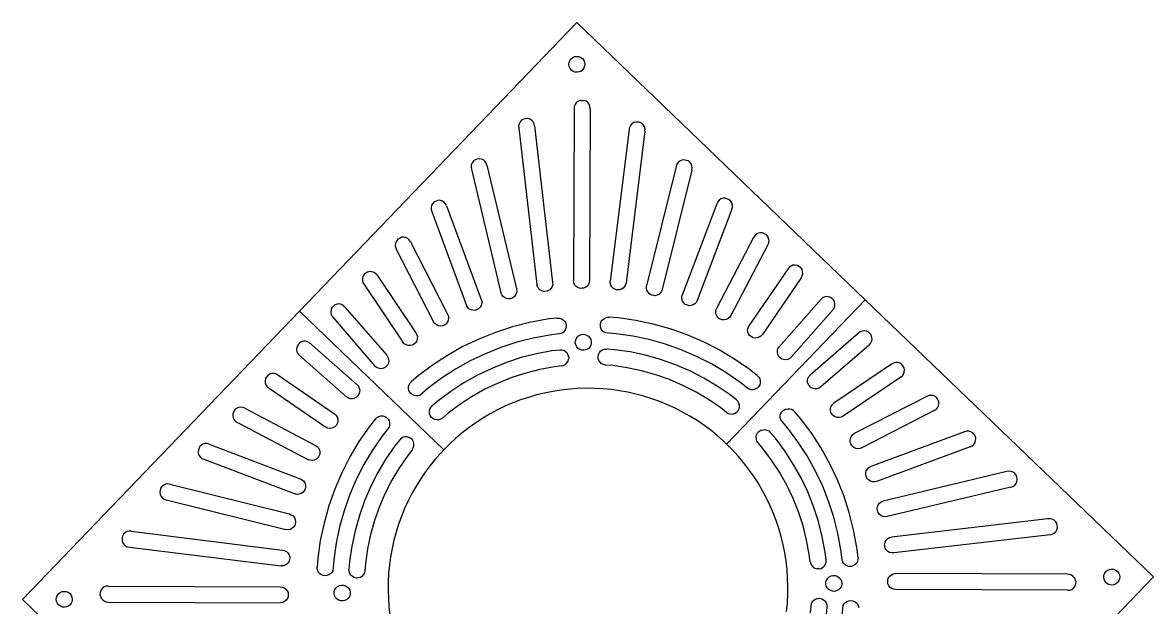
# Model space of a CAD drawing. Extents: x -2918 to -212, y 225 to 5715.
# Drawn here: x -1657.655 to -1655.535, y 226.371 to 227.467 of the extents above; entities that cross this region are included whole.
import ezdxf

# ---------------------------------------------------------------- set-up
doc = ezdxf.new("R2010")
doc.units = 0
doc.layers.get('0').update_dxf_attribs({"linetype": 'CONTINUOUS'})
doc.layers.add('ДВ_ГП_П_МАФ', color=20, linetype='CONTINUOUS')

# ---------------------------------------------------------------- blocks, each defined once
blk = doc.blocks.new('*U45')
at = {"color": 150}
for p, q in [((500, 500), (0, 500)), ((500, 0), (500, 500)), ((452.9, 466.3), (453.9, 468.7)), ((453.9, 468.7), (455.5, 470.8)), ((455.5, 470.8), (457.6, 472.4)), ((457.6, 472.4), (460, 473.4)), ((460, 473.4), (462.6, 473.7)), ((462.6, 473.7), (465.2, 473.4)), ((465.2, 473.4), (467.6, 472.4)), ((467.6, 472.4), (469.6, 470.8)), ((469.6, 470.8), (471.2, 468.7)), ((471.2, 468.7), (472.2, 466.3)), ((452.6, 463.7), (452.9, 466.3)), ((452.9, 461.1), (452.6, 463.7)), ((453.9, 458.7), (452.9, 461.1)), ((455.5, 456.7), (453.9, 458.7)), ((457.6, 455.1), (455.5, 456.7)), ((460, 454.1), (457.6, 455.1)), ((462.6, 453.7), (460, 454.1)), ((465.2, 454.1), (462.6, 453.7)), ((467.6, 455.1), (465.2, 454.1)), ((469.6, 456.7), (467.6, 455.1)), ((471.2, 458.7), (469.6, 456.7)), ((472.2, 461.1), (471.2, 458.7)), ((472.2, 466.3), (472.6, 463.7)), ((472.6, 463.7), (472.2, 461.1)), ((420.2, 427.8), (264.5, 279.5)), ((422.3, 429.5), (420.2, 427.8)), ((424.8, 430.6), (422.3, 429.5)), ((427.4, 431), (424.8, 430.6)), ((430.1, 430.7), (427.4, 431)), ((432.6, 429.7), (430.1, 430.7)), ((432.9, 429.5), (432.6, 429.7)), ((433.6, 428.9), (432.9, 429.5)), ((433.6, 428.9), (436.4, 425.9)), ((437.4, 423.4), (436.4, 425.9)), ((434.2, 413.5), (278.7, 265.4)), ((434.2, 413.5), (436, 415.6)), ((436, 415.6), (437.2, 418)), ((437.2, 418), (437.6, 420.7)), ((437.6, 420.7), (437.4, 423.4)), ((449, 360.2), (296, 245.9)), ((451.3, 361.7), (449, 360.2)), ((453.9, 362.5), (451.3, 361.7)), ((456.6, 362.6), (453.9, 362.5)), ((459.2, 362), (456.6, 362.6)), ((461.5, 360.7), (459.2, 362)), ((464.1, 357.5), (461.5, 360.7)), ((464.6, 356.8), (464.1, 357.5)), ((464.8, 356.4), (464.6, 356.8)), ((465.5, 353.8), (464.8, 356.4)), ((465.4, 351.1), (465.5, 353.8)), ((461.2, 344.4), (308.3, 230.2)), ((461.2, 344.4), (463.2, 346.2)), ((463.2, 346.2), (464.7, 348.5)), ((464.7, 348.5), (465.4, 351.1)), ((456.7, 285.7), (323.2, 208.9)), ((459.1, 286.9), (456.7, 285.7)), ((461.8, 287.4), (459.1, 286.9)), ((464.5, 287.1), (461.8, 287.4)), ((467, 286.2), (464.5, 287.1)), ((469, 284.7), (467, 286.2)), ((471.9, 280.1), (469, 284.7)), ((261.6, 272.4), (261.9, 275)), ((261.9, 269.8), (261.6, 272.4)), ((261.9, 275), (262.9, 277.4)), ((262.9, 267.4), (261.9, 269.8)), ((262.9, 277.4), (264.5, 279.5)), ((466.9, 268.5), (469.1, 270.1)), ((469.1, 270.1), (470.8, 272.2)), ((470.8, 272.2), (471.9, 274.6)), ((472, 280), (471.9, 280.1)), ((471.9, 274.6), (472.3, 277.3)), ((472.3, 277.3), (472, 280)), ((263.9, 266.2), (262.9, 267.4)), ((265.1, 265.1), (263.9, 266.2)), ((265.8, 264.4), (265.1, 265.1)), ((265.1, 265.1), (265.1, 265.1)), ((266.6, 263.8), (265.8, 264.4)), ((269, 262.8), (266.6, 263.8)), ((271.6, 262.4), (269, 262.8)), ((274.2, 262.8), (271.6, 262.4)), ((276.6, 263.8), (274.2, 262.8)), ((278.7, 265.4), (276.6, 263.8)), ((466.9, 268.5), (333.6, 191.8)), ((292.2, 239.3), (292.9, 241.8)), ((292.9, 241.8), (294.1, 244.1)), ((294.1, 244.1), (296, 245.9)), ((212, 225.6), (214.3, 226.7)), ((214.3, 226.7), (216.9, 227.2)), ((216.9, 227.2), (219.5, 227.1)), ((219.5, 227.1), (222, 226.2)), ((292.2, 236.7), (292.2, 239.3)), ((293, 234.1), (292.2, 236.7)), ((293.7, 232.8), (293, 234.1)), ((295.4, 230.8), (293.7, 232.8)), ((295.5, 230.8), (295.4, 230.8)), ((296.2, 230.1), (295.5, 230.8)), ((298.4, 228.8), (296.2, 230.1)), ((301, 228.2), (298.4, 228.8)), ((303.6, 228.2), (301, 228.2)), ((306.1, 228.9), (303.6, 228.2)), ((308.3, 230.2), (306.1, 228.9)), ((207.6, 216.6), (207.7, 219.2)), ((208.1, 214.1), (207.6, 216.6)), ((207.7, 219.2), (208.6, 221.7)), ((209.2, 211.7), (208.1, 214.1)), ((208.6, 221.7), (210, 223.9)), ((210, 223.9), (212, 225.6)), ((222, 226.2), (224.1, 224.8)), ((224.1, 224.8), (225.9, 222.8)), ((226.5, 212.8), (225, 210.7)), ((225.9, 222.8), (227, 220.5)), ((227.3, 215.3), (226.5, 212.8)), ((227, 220.5), (227.5, 217.9)), ((227.5, 217.9), (227.3, 215.3)), ((244.5, 210.2), (245, 212.5)), ((245, 212.5), (246.1, 214.7)), ((246.1, 214.7), (247.6, 216.5)), ((247.6, 216.5), (249.5, 218)), ((249.5, 218), (251.7, 218.9)), ((251.7, 218.9), (254.1, 219.3)), ((254.1, 219.3), (256.5, 219.2)), ((256.5, 219.2), (258.8, 218.5)), ((258.8, 218.5), (260.9, 217.3)), ((260.9, 217.3), (262.6, 215.6)), ((269.7, 207), (262.6, 215.6)), ((458.1, 216.6), (345.8, 168.8)), ((460.6, 217.5), (458.1, 216.6)), ((463.3, 217.7), (460.6, 217.5)), ((466, 217.2), (463.3, 217.7)), ((468.4, 215.9), (466, 217.2)), ((470.2, 214.2), (468.4, 215.9)), ((472.5, 209.1), (470.2, 214.2)), ((210.9, 209.8), (209.2, 211.7)), ((213.1, 208.3), (210.9, 209.8)), ((215.6, 207.5), (213.1, 208.3)), ((215.6, 207.5), (218.2, 207.3)), ((220.7, 207.8), (218.2, 207.3)), ((223.1, 208.9), (220.7, 207.8)), ((225, 210.7), (223.1, 208.9)), ((244.5, 207.8), (244.5, 210.2)), ((245.1, 205.4), (244.5, 207.8)), ((253.8, 194.8), (245.1, 205.4)), ((282.7, 188.9), (269.7, 207)), ((318.4, 200.1), (318.7, 202.7)), ((318.8, 197.5), (318.4, 200.1)), ((318.7, 202.7), (319.6, 205.1)), ((319.6, 205.1), (321.1, 207.2)), ((321.1, 207.2), (323.2, 208.9)), ((466.2, 198.4), (354.1, 150.7)), ((466.2, 198.4), (468.6, 199.7)), ((468.6, 199.7), (470.5, 201.5)), ((470.5, 201.5), (471.9, 203.9)), ((471.9, 203.9), (472.6, 206.5)), ((472.6, 206.5), (472.5, 209.1)), ((163.3, 189.2), (155.3, 195.9)), ((171.1, 182.2), (163.3, 189.2)), ((214, 184.8), (214.6, 187.4)), ((214.1, 182.2), (214, 184.8)), ((214.6, 187.4), (215.9, 189.7)), ((215.9, 189.7), (217.6, 191.6)), ((217.6, 191.6), (219.9, 193)), ((219.9, 193), (222.4, 193.7)), ((222.4, 193.7), (225, 193.8)), ((225, 193.8), (227.5, 193.2)), ((227.5, 193.2), (229.8, 192)), ((229.8, 192), (231.7, 190.2)), ((237.9, 182.6), (231.7, 190.2)), ((266, 177.8), (253.8, 194.8)), ((294.4, 170), (282.7, 188.9)), ((319.4, 196.1), (318.8, 197.5)), ((320.8, 193.9), (319.4, 196.1)), ((320.9, 193.9), (320.8, 193.9)), ((321.5, 193.1), (320.9, 193.9)), ((323.6, 191.6), (321.5, 193.1)), ((326, 190.6), (323.6, 191.6)), ((328.6, 190.4), (326, 190.6)), ((331.2, 190.8), (328.6, 190.4)), ((333.6, 191.8), (331.2, 190.8)), ((178.6, 174.9), (171.1, 182.2)), ((185.7, 167.2), (178.6, 174.9)), ((214.9, 179.7), (214.1, 182.2)), ((216.3, 177.5), (214.9, 179.7)), ((222.1, 170.4), (216.3, 177.5)), ((232.8, 155.5), (222.1, 170.4)), ((249.4, 166.7), (237.9, 182.6)), ((277.1, 160), (266, 177.8)), ((304.9, 150.4), (294.4, 170)), ((192.6, 159.3), (185.7, 167.2)), ((199.1, 151.1), (192.6, 159.3)), ((242.4, 140), (232.8, 155.5)), ((259.8, 150), (249.4, 166.7)), ((287, 141.5), (277.1, 160)), ((340, 160.7), (340.6, 163.2)), ((340.1, 158.1), (340, 160.7)), ((340.5, 156.6), (340.1, 158.1)), ((341.7, 154.3), (340.5, 156.6)), ((340.6, 163.2), (341.8, 165.6)), ((341.8, 165.6), (343.6, 167.5)), ((343.6, 167.5), (345.8, 168.8)), ((205.2, 142.6), (199.1, 151.1)), ((211, 133.9), (205.2, 142.6)), ((269, 132.7), (259.8, 150)), ((295.6, 122.5), (287, 141.5)), ((314.1, 130.1), (304.9, 150.4)), ((341.7, 154.2), (341.7, 154.3)), ((342.2, 153.4), (341.7, 154.2)), ((344.1, 151.6), (342.2, 153.4)), ((346.4, 150.4), (344.1, 151.6)), ((349, 149.8), (346.4, 150.4)), ((351.6, 149.9), (349, 149.8)), ((354.1, 150.7), (351.6, 149.9)), ((459.5, 154.3), (363.4, 126.4)), ((462.2, 154.9), (459.5, 154.3)), ((464.9, 154.8), (462.2, 154.9)), ((467.4, 153.9), (464.9, 154.8)), ((469.7, 152.4), (467.4, 153.9)), ((471.4, 150.4), (469.7, 152.4)), ((473, 145.1), (471.4, 150.4)), ((471.7, 140), (472.7, 142.5)), ((472.7, 142.5), (473, 145.1)), ((216.5, 125), (211, 133.9)), ((251.1, 123.8), (242.4, 140)), ((277.1, 114.8), (269, 132.7)), ((322, 109.3), (314.1, 130.1)), ((465.4, 135.2), (369.5, 107.4)), ((465.4, 135.2), (467.9, 136.2)), ((467.9, 136.2), (470.1, 137.8)), ((470.1, 137.8), (471.7, 140)), ((221.5, 115.8), (216.5, 125)), ((226.2, 106.4), (221.5, 115.8)), ((258.6, 107.1), (251.1, 123.8)), ((284.1, 96.4), (277.1, 114.8)), ((303, 102.8), (295.6, 122.5)), ((356.5, 116.4), (356.7, 119)), ((356.8, 114.9), (356.5, 116.4)), ((356.7, 119), (357.6, 121.5)), ((357.6, 112.4), (356.8, 114.9)), ((357.6, 121.5), (359.1, 123.6)), ((359.1, 123.6), (361.1, 125.3)), ((361.1, 125.3), (363.4, 126.4)), ((230.4, 96.9), (226.2, 106.4)), ((265.1, 90), (258.6, 107.1)), ((309.1, 82.8), (303, 102.8)), ((328.4, 88), (322, 109.3)), ((357.7, 112.4), (357.6, 112.4)), ((358.1, 111.5), (357.7, 112.4)), ((359.8, 109.5), (358.1, 111.5)), ((361.9, 108), (359.8, 109.5)), ((364.4, 107.1), (361.9, 108)), ((367, 106.9), (364.4, 107.1)), ((369.5, 107.4), (367, 106.9)), ((234.3, 87.1), (230.4, 96.9)), ((237.7, 77.2), (234.3, 87.1)), ((270.4, 72.4), (265.1, 90)), ((289.7, 77.6), (284.1, 96.4)), ((333.5, 66.3), (328.4, 88)), ((460.8, 96.1), (375.9, 82.1)), ((463.5, 96.4), (460.8, 96.1)), ((466.2, 95.9), (463.5, 96.4)), ((468.6, 94.8), (466.2, 95.9)), ((470.7, 93), (468.6, 94.8)), ((472.2, 90.7), (470.7, 93)), ((472.3, 90.4), (472.2, 90.7)), ((472.3, 90.2), (472.3, 90.4)), ((473.1, 85.5), (472.3, 90.2)), ((473.1, 85.5), (472.5, 82.8)), ((240.7, 67.2), (237.7, 77.2)), ((274.6, 54.6), (270.4, 72.4)), ((294.2, 58.5), (289.7, 77.6)), ((313.8, 62.4), (309.1, 82.8)), ((367.8, 73.1), (368.4, 75.6)), ((367.9, 71.9), (367.8, 73.1)), ((368.1, 70.9), (367.9, 71.9)), ((368.5, 69), (368.1, 70.9)), ((368.4, 75.6), (369.5, 77.9)), ((369.5, 77.9), (371.3, 79.9)), ((371.3, 79.9), (373.5, 81.3)), ((373.5, 81.3), (375.9, 82.1)), ((464.4, 76.5), (379.7, 62.5)), ((464.4, 76.5), (467, 77.2)), ((467, 77.2), (469.3, 78.5)), ((469.3, 78.5), (471.2, 80.5)), ((471.2, 80.5), (472.5, 82.8)), ((243.3, 57.1), (240.7, 67.2)), ((245.5, 46.8), (243.3, 57.1)), ((297.4, 39.1), (294.2, 58.5)), ((317.2, 41.7), (313.8, 62.4)), ((337.1, 44.3), (333.5, 66.3)), ((368.5, 68.9), (368.5, 69)), ((368.8, 68), (368.5, 68.9)), ((370.3, 65.8), (368.8, 68)), ((372.2, 64.1), (370.3, 65.8)), ((374.5, 62.9), (372.2, 64.1)), ((377.1, 62.4), (374.5, 62.9)), ((379.7, 62.5), (377.1, 62.4)), ((247.3, 36.5), (245.5, 46.8)), ((277.5, 36.5), (274.6, 54.6)), ((337.5, 41.5), (337.1, 44.3)), ((248.6, 26.1), (247.3, 36.5)), ((278.4, 27.4), (277.5, 36.5)), ((298.3, 29.3), (297.4, 39.1)), ((298.3, 26.7), (298.3, 29.3)), ((318.4, 29.6), (317.2, 41.7)), ((319, 27.1), (318.4, 29.6)), ((337.4, 41), (337.5, 41.5)), ((338.3, 31.6), (337.4, 41)), ((338.2, 29), (337.5, 26.5)), ((338.3, 31.6), (338.2, 29)), ((374, 26.1), (374.2, 28.6)), ((374.2, 28.6), (375, 31.1)), ((375, 31.1), (376.4, 33.2)), ((376.4, 33.2), (378.3, 35)), ((378.3, 35), (380.5, 36.2)), ((380.5, 36.2), (383, 36.7)), ((463, 40.2), (383, 36.7)), ((465.4, 39.8), (463, 40.2)), ((467.7, 38.8), (465.4, 39.8)), ((469.6, 37.3), (467.7, 38.8)), ((471.1, 35.4), (469.6, 37.3)), ((472.1, 33.2), (471.1, 35.4)), ((471.7, 26), (472.4, 28.3)), ((472.6, 30.8), (472.1, 33.2)), ((472.4, 28.3), (472.6, 30.8)), ((249.5, 15.7), (248.6, 26.1)), ((249.9, 5.2), (249.5, 15.7)), ((278.4, 27.4), (279, 24.9)), ((279, 24.9), (280.3, 22.6)), ((280.3, 22.6), (282, 20.6)), ((282, 20.6), (284.3, 19.3)), ((284.3, 19.3), (286.7, 18.5)), ((286.7, 18.5), (289.4, 18.4)), ((289.4, 18.4), (291.9, 19)), ((291.9, 19), (294.2, 20.2)), ((294.2, 20.2), (296.1, 22)), ((296.1, 22), (297.5, 24.2)), ((297.5, 24.2), (298.3, 26.7)), ((320.2, 24.8), (319, 27.1)), ((322, 22.9), (320.2, 24.8)), ((324.2, 21.5), (322, 22.9)), ((326.7, 20.7), (324.2, 21.5)), ((329.3, 20.7), (326.7, 20.7)), ((331.9, 21.2), (329.3, 20.7)), ((334.2, 22.5), (331.9, 21.2)), ((336.1, 24.3), (334.2, 22.5)), ((337.5, 26.5), (336.1, 24.3)), ((374.5, 23.6), (374, 26.1)), ((375.7, 21.3), (374.5, 23.6)), ((377.3, 19.3), (375.7, 21.3)), ((379.5, 17.9), (377.3, 19.3)), ((381.9, 17), (379.5, 17.9)), ((384.4, 16.8), (381.9, 17)), ((464.2, 20.3), (384.4, 16.8)), ((464.2, 20.3), (466.5, 21)), ((466.5, 21), (468.6, 22.2)), ((468.6, 22.2), (470.4, 23.9)), ((470.4, 23.9), (471.7, 26)), ((249.9, 0), (249.9, 5.2)), ((-500, 0), (-500, -500)), ((249.1, -20.9), (249.7, -10.5)), ((249.7, -10.5), (249.9, 0)), ((500, 0), (249.9, 0)), ((249.9, 0), (249.9, 0)), ((500, -500), (500, 0)), ((248, -31.3), (249.1, -20.9)), ((277.5, -36.5), (278.4, -27.4)), ((278.4, -27.4), (279, -24.9)), ((279, -24.9), (280.3, -22.6)), ((280.3, -22.6), (282, -20.7)), ((282, -20.7), (284.3, -19.3)), ((284.3, -19.3), (286.8, -18.5)), ((286.8, -18.5), (289.4, -18.4)), ((289.4, -18.4), (291.9, -19)), ((291.9, -19), (294.2, -20.3)), ((294.2, -20.3), (296.1, -22)), ((296.1, -22), (297.5, -24.3)), ((297.5, -24.3), (298.3, -26.7)), ((298.3, -26.7), (298.3, -29.4)), ((317.2, -41.7), (318.6, -28)), ((318.6, -28), (319.8, -26)), ((319.8, -26), (321.5, -24.3)), ((321.5, -24.3), (323.5, -23)), ((323.5, -23), (325.8, -22.2)), ((325.8, -22.2), (328.2, -22)), ((328.2, -22), (330.6, -22.3)), ((330.6, -22.3), (332.8, -23.2)), ((332.8, -23.2), (334.8, -24.6)), ((334.8, -24.6), (336.4, -26.4)), ((336.4, -26.4), (337.5, -28.5)), ((374, -26.5), (374.1, -23.9)), ((374, -27.5), (374, -26.5)), ((374, -26.5), (374, -26.5)), ((374.9, -30), (374, -27.5)), ((374.1, -23.9), (374.4, -22.4)), ((374.4, -22.4), (375.5, -20)), ((375.5, -20), (377.2, -18.1)), ((377.2, -18.1), (379.4, -16.6)), ((379.4, -16.6), (381.9, -15.8)), ((381.9, -15.8), (384.5, -15.6)), ((464.2, -23), (384.5, -15.6)), ((466.8, -23.4), (464.2, -23)), ((469.3, -24.5), (466.8, -23.4)), ((471.4, -26.3), (469.3, -24.5)), ((472.9, -28.5), (471.4, -26.3)), ((244.5, -52), (246.4, -41.7)), ((246.4, -41.7), (248, -31.3)), ((274.6, -54.6), (277.5, -36.5)), ((294.2, -58.5), (297.4, -39.1)), ((297.4, -39.1), (298.3, -29.4)), ((313.8, -62.4), (317.2, -41.7)), ((337.1, -44.3), (338.1, -33.3)), ((337.5, -28.5), (338.1, -30.9)), ((338.1, -30.9), (338.1, -33.3)), ((376.3, -32.2), (374.9, -30)), ((378.3, -33.9), (376.3, -32.2)), ((380.6, -35), (378.3, -33.9)), ((383.2, -35.5), (380.6, -35)), ((462.6, -42.9), (383.2, -35.5)), ((465.3, -42.9), (467.9, -42.2)), ((467.9, -42.2), (470.3, -40.8)), ((470.3, -40.8), (472.1, -38.8)), ((472.1, -38.8), (473.4, -36.4)), ((473.8, -31.1), (472.9, -28.5)), ((473.4, -36.4), (473.5, -36)), ((473.5, -36), (473.7, -33.5)), ((473.7, -33.5), (473.8, -31.4)), ((473.8, -31.4), (473.8, -31.1)), ((242.1, -62.2), (244.5, -52)), ((270.4, -72.4), (274.6, -54.6)), ((333.5, -66.3), (337.1, -44.3)), ((462.6, -42.9), (465.3, -42.9)), ((239.3, -72.2), (242.1, -62.2)), ((289.7, -77.6), (294.2, -58.5)), ((309.1, -82.8), (313.8, -62.4)), ((328.4, -88), (333.5, -66.3)), ((368.1, -70.9), (368.5, -68.3)), ((368.5, -68.3), (369, -66.8)), ((369, -66.8), (370.4, -64.7)), ((370.4, -64.7), (372.4, -62.9)), ((372.4, -62.9), (374.7, -61.7)), ((374.7, -61.7), (377.3, -61.2)), ((377.3, -61.2), (379.9, -61.3)), ((465, -79.7), (379.9, -61.3)), ((232.4, -92), (236, -82.2)), ((236, -82.2), (239.3, -72.2)), ((265.1, -90), (270.4, -72.4)), ((284.1, -96.4), (289.7, -77.6)), ((303, -102.8), (309.1, -82.8)), ((368.1, -71.9), (368.1, -70.9)), ((368.1, -70.9), (368.1, -70.9)), ((368.6, -74.5), (368.1, -71.9)), ((369.8, -76.8), (368.6, -74.5)), ((371.5, -78.8), (369.8, -76.8)), ((373.7, -80.2), (371.5, -78.8)), ((376.2, -81), (373.7, -80.2)), ((461.1, -99.3), (376.2, -81)), ((467.6, -80.4), (465, -79.7)), ((469.9, -81.8), (467.6, -80.4)), ((471.7, -83.8), (469.9, -81.8)), ((473, -86.2), (471.7, -83.8)), ((228.3, -101.7), (232.4, -92)), ((258.6, -107.1), (265.1, -90)), ((277.1, -114.8), (284.1, -96.4)), ((322, -109.3), (328.4, -88)), ((466.4, -99.2), (468.9, -98)), ((468.9, -98), (471, -96.3)), ((471, -96.3), (472.5, -94.1)), ((472.5, -94.1), (472.6, -93.7)), ((472.6, -93.7), (473.2, -91.3)), ((473.5, -88.8), (473, -86.2)), ((473.2, -91.3), (473.5, -89.2)), ((473.5, -89.2), (473.5, -88.8)), ((219, -120.4), (223.9, -111.1)), ((223.9, -111.1), (228.3, -101.7)), ((251.1, -123.8), (258.6, -107.1)), ((295.6, -122.5), (303, -102.8)), ((314.1, -130.1), (322, -109.3)), ((357, -114.3), (357.8, -111.8)), ((357.8, -111.8), (358.4, -110.4)), ((358.4, -110.4), (360.1, -108.4)), ((360.1, -108.4), (362.2, -106.9)), ((362.2, -106.9), (364.7, -106)), ((364.7, -106), (367.3, -105.8)), ((367.3, -105.8), (369.9, -106.2)), ((466.3, -139.4), (369.9, -106.2)), ((461.1, -99.3), (463.7, -99.6)), ((463.7, -99.6), (466.4, -99.2)), ((213.8, -129.5), (219, -120.4)), ((242.4, -140), (251.1, -123.8)), ((269, -132.7), (277.1, -114.8)), ((287, -141.5), (295.6, -122.5)), ((356.9, -115.3), (357, -114.3)), ((357.1, -117.9), (356.9, -115.3)), ((357, -114.3), (357, -114.3)), ((358, -120.4), (357.1, -117.9)), ((359.5, -122.5), (358, -120.4)), ((361.5, -124.2), (359.5, -122.5)), ((363.8, -125.3), (361.5, -124.2)), ((460.1, -158.4), (363.8, -125.3)), ((202.2, -146.9), (208.2, -138.3)), ((208.2, -138.3), (213.8, -129.5)), ((232.8, -155.5), (242.4, -140)), ((259.8, -150), (269, -132.7)), ((304.9, -150.4), (314.1, -130.1)), ((468.8, -140.5), (466.3, -139.4)), ((470.9, -142.2), (468.8, -140.5)), ((-199.1, -151.1), (-192.6, -159.3)), ((189.2, -163.3), (195.9, -155.3)), ((195.9, -155.3), (202.2, -146.9)), ((249.4, -166.7), (259.8, -150)), ((277.1, -160), (287, -141.5)), ((294.4, -170), (304.9, -150.4)), ((340.9, -156.1), (341.9, -153.6)), ((341.9, -153.6), (342.7, -152.3)), ((342.7, -152.3), (344.6, -150.6)), ((344.6, -150.6), (346.9, -149.3)), ((346.9, -149.3), (349.4, -148.7)), ((349.4, -148.7), (352, -148.8)), ((352, -148.8), (354.5, -149.6)), ((467.1, -204.1), (354.5, -149.6)), ((470.3, -156.7), (472.1, -154.7)), ((472.5, -144.3), (470.9, -142.2)), ((472.1, -154.7), (472.3, -154.2)), ((472.3, -154.2), (473.1, -151.9)), ((473.5, -146.9), (472.5, -144.3)), ((473.1, -151.9), (473.7, -149.9)), ((473.7, -149.6), (473.5, -146.9)), ((473.7, -149.9), (473.7, -149.6)), ((-192.6, -159.3), (-185.7, -167.2)), ((-185.7, -167.2), (-178.6, -174.9)), ((182.2, -171.1), (189.2, -163.3)), ((222.1, -170.4), (232.8, -155.5)), ((237.9, -182.6), (249.4, -166.7)), ((266, -177.8), (277.1, -160)), ((340.5, -159.7), (340.6, -157.1)), ((341.1, -162.2), (340.5, -159.7)), ((340.6, -157.1), (340.8, -156.1)), ((340.8, -156.1), (340.9, -156.1)), ((342.3, -164.5), (341.1, -162.2)), ((344.1, -166.4), (342.3, -164.5)), ((346.3, -167.8), (344.1, -166.4)), ((458.6, -222.2), (346.3, -167.8)), ((460.1, -158.4), (462.7, -159.1)), ((462.7, -159.1), (465.4, -159)), ((465.4, -159), (468, -158.2)), ((468, -158.2), (470.3, -156.7)), ((-237.9, -182.6), (-231.7, -190.2)), ((-222.1, -170.4), (-216.3, -177.5)), ((-216.3, -177.5), (-214.9, -179.7)), ((-214.9, -179.7), (-214.1, -182.2)), ((-214.1, -182.2), (-214, -184.8)), ((-178.6, -174.9), (-171.1, -182.2)), ((-171.1, -182.2), (-163.3, -189.2)), ((167.2, -185.7), (174.9, -178.6)), ((174.9, -178.6), (182.2, -171.1)), ((214.1, -182.2), (214, -184.8)), ((214.9, -179.7), (214.1, -182.2)), ((216.3, -177.5), (214.9, -179.7)), ((216.3, -177.5), (222.1, -170.4)), ((231.7, -190.2), (237.9, -182.6)), ((253.8, -194.8), (266, -177.8)), ((282.7, -188.9), (294.4, -170)), ((-253.8, -194.8), (-245.1, -205.4)), ((-229.8, -192), (-231.7, -190.2)), ((-227.5, -193.2), (-229.8, -192)), ((-225, -193.8), (-227.5, -193.2)), ((-222.4, -193.7), (-225, -193.8)), ((-219.9, -193), (-222.4, -193.7)), ((-217.6, -191.6), (-219.9, -193)), ((-215.9, -189.7), (-217.6, -191.6)), ((-214.6, -187.4), (-215.9, -189.7)), ((-214, -184.8), (-214.6, -187.4)), ((-163.3, -189.2), (-155.3, -195.9)), ((-155.3, -195.9), (-146.9, -202.2)), ((151.1, -199.1), (159.3, -192.6)), ((159.3, -192.6), (167.2, -185.7)), ((214, -184.8), (214.6, -187.4)), ((214.6, -187.4), (215.9, -189.7)), ((217.6, -191.6), (215.9, -189.7)), ((217.6, -191.6), (219.8, -193)), ((219.8, -193), (222.3, -193.7)), ((222.3, -193.7), (225, -193.8)), ((225, -193.8), (227.5, -193.2)), ((227.5, -193.2), (229.8, -192)), ((229.8, -192), (231.7, -190.2)), ((246.1, -204.2), (253.8, -194.8)), ((269.7, -207), (282.7, -188.9)), ((319, -199.1), (319.4, -196.5)), ((319.4, -196.5), (319.8, -195.7)), ((319.8, -195.6), (321.1, -193.3)), ((319.8, -195.7), (319.8, -195.6)), ((321.1, -193.3), (322.1, -192.1)), ((322.1, -192.1), (324.2, -190.6)), ((324.2, -190.6), (326.6, -189.6)), ((326.6, -189.6), (329.2, -189.3)), ((329.2, -189.3), (331.8, -189.7)), ((331.8, -189.7), (334.2, -190.8)), ((468, -276.7), (334.2, -190.8)), ((-245.1, -205.4), (-244.5, -207.8)), ((-244.5, -210.2), (-245, -212.5)), ((-244.5, -207.8), (-244.5, -210.2)), ((-226.5, -212.8), (-225, -210.7)), ((-225, -210.7), (-223.1, -208.9)), ((-223.1, -208.9), (-220.7, -207.8)), ((-220.7, -207.8), (-218.2, -207.3)), ((-215.6, -207.5), (-218.2, -207.3)), ((-215.6, -207.5), (-213.1, -208.3)), ((-213.1, -208.3), (-210.9, -209.8)), ((-210.9, -209.8), (-209.2, -211.7)), ((-209.2, -211.7), (-208.1, -214.1)), ((-146.9, -202.2), (-138.3, -208.2)), ((-138.3, -208.2), (-129.5, -213.8)), ((125, -216.5), (133.9, -211)), ((133.9, -211), (142.6, -205.2)), ((142.6, -205.2), (151.1, -199.1)), ((208.3, -213.1), (209.8, -210.9)), ((209.8, -210.9), (211.7, -209.2)), ((211.7, -209.2), (214.1, -208.1)), ((214.1, -208.1), (216.6, -207.6)), ((216.6, -207.6), (219.2, -207.7)), ((219.2, -207.7), (221.7, -208.6)), ((221.7, -208.6), (223.9, -210)), ((223.9, -210), (225.6, -212)), ((225.6, -212), (226.7, -214.3)), ((243.9, -211.5), (244, -208.9)), ((244.5, -214.1), (243.9, -211.5)), ((244, -208.9), (244.7, -206.4)), ((244.7, -206.4), (246.1, -204.2)), ((261.6, -216.9), (267.6, -209.6)), ((267.6, -209.6), (267.9, -209.3)), ((267.9, -209.3), (269.7, -207)), ((319.3, -201.7), (319, -199.1)), ((320.2, -204.2), (319.3, -201.7)), ((321.8, -206.3), (320.2, -204.2)), ((323.8, -207.9), (321.8, -206.3)), ((457.5, -293.7), (323.8, -207.9)), ((469.4, -205.4), (467.1, -204.1)), ((471.3, -207.3), (469.4, -205.4)), ((472.7, -209.7), (471.3, -207.3)), ((473.3, -212.3), (472.7, -209.7)), ((-258.8, -218.5), (-260.9, -217.3)), ((-256.5, -219.2), (-258.8, -218.5)), ((-254.1, -219.3), (-256.5, -219.2)), ((-251.7, -218.9), (-254.1, -219.3)), ((-249.5, -218), (-251.7, -218.9)), ((-247.6, -216.5), (-249.5, -218)), ((-246.1, -214.7), (-247.6, -216.5)), ((-245, -212.5), (-246.1, -214.7)), ((-227.5, -217.9), (-227.3, -215.3)), ((-227, -220.5), (-227.5, -217.9)), ((-227.3, -215.3), (-226.5, -212.8)), ((-225.9, -222.8), (-227, -220.5)), ((-224.1, -224.8), (-225.9, -222.8)), ((-222, -226.2), (-224.1, -224.8)), ((-219.5, -227.1), (-222, -226.2)), ((-212, -225.6), (-214.3, -226.7)), ((-210, -223.9), (-212, -225.6)), ((-208.6, -221.7), (-210, -223.9)), ((-207.7, -219.2), (-208.6, -221.7)), ((-208.1, -214.1), (-207.6, -216.6)), ((-207.6, -216.6), (-207.7, -219.2)), ((-193.7, -222.3), (-193.8, -225)), ((-193.8, -225), (-193.2, -227.5)), ((-193, -219.8), (-193.7, -222.3)), ((-191.6, -217.6), (-193, -219.8)), ((-191.6, -217.6), (-189.7, -215.9)), ((-187.4, -214.6), (-189.7, -215.9)), ((-184.8, -214), (-187.4, -214.6)), ((-182.2, -214.1), (-184.8, -214)), ((-179.7, -214.9), (-182.2, -214.1)), ((-177.5, -216.3), (-179.7, -214.9)), ((-177.5, -216.3), (-170.4, -222.1)), ((-170.4, -222.1), (-155.5, -232.8)), ((-129.5, -213.8), (-120.4, -219)), ((-120.4, -219), (-111.1, -223.9)), ((-111.1, -223.9), (-101.7, -228.3)), ((96.9, -230.4), (106.4, -226.2)), ((106.4, -226.2), (115.8, -221.5)), ((115.8, -221.5), (125, -216.5)), ((155.5, -232.8), (170.4, -222.1)), ((170.4, -222.1), (177.5, -216.3)), ((177.5, -216.3), (179.7, -214.9)), ((179.7, -214.9), (182.2, -214.1)), ((182.2, -214.1), (184.8, -214)), ((184.8, -214), (187.4, -214.6)), ((187.4, -214.6), (189.7, -215.9)), ((189.7, -215.9), (191.6, -217.6)), ((191.6, -217.6), (193, -219.9)), ((193, -219.9), (193.7, -222.4)), ((193.8, -225), (193.2, -227.5)), ((193.7, -222.4), (193.8, -225)), ((207.5, -215.6), (207.3, -218.2)), ((207.8, -220.7), (207.3, -218.2)), ((207.5, -215.6), (208.3, -213.1)), ((208.9, -223.1), (207.8, -220.7)), ((210.7, -225), (208.9, -223.1)), ((212.8, -226.5), (210.7, -225)), ((222.8, -225.9), (220.5, -227)), ((224.8, -224.1), (222.8, -225.9)), ((226.2, -222), (224.8, -224.1)), ((227.1, -219.5), (226.2, -222)), ((226.7, -214.3), (227.2, -216.9)), ((227.2, -216.9), (227.1, -219.5)), ((245.7, -216.4), (244.5, -214.1)), ((247.5, -218.3), (245.7, -216.4)), ((249.7, -219.6), (247.5, -218.3)), ((252.2, -220.4), (249.7, -219.6)), ((254.8, -220.5), (252.2, -220.4)), ((257.3, -219.9), (254.8, -220.5)), ((259.6, -218.7), (257.3, -219.9)), ((261.6, -216.9), (259.6, -218.7)), ((458.6, -222.2), (461.2, -223.1)), ((461.2, -223.1), (463.9, -223.4)), ((463.9, -223.4), (466.5, -222.9)), ((466.5, -222.9), (468.9, -221.7)), ((468.9, -221.7), (471, -219.9)), ((471, -219.9), (471.2, -219.5)), ((471.2, -219.5), (472.3, -217.3)), ((472.3, -217.3), (473.1, -215.4)), ((473.1, -215.4), (473.2, -215)), ((473.2, -215), (473.3, -212.3)), ((-216.9, -227.2), (-219.5, -227.1)), ((-214.3, -226.7), (-216.9, -227.2)), ((-193.2, -227.5), (-192, -229.8)), ((-192, -229.8), (-190.2, -231.7)), ((-190.2, -231.7), (-182.6, -237.9)), ((-182.6, -237.9), (-166.7, -249.4)), ((-155.5, -232.8), (-140, -242.4)), ((-101.7, -228.3), (-92, -232.4)), ((-92, -232.4), (-82.2, -236)), ((-82.2, -236), (-72.2, -239.3)), ((-72.2, -239.3), (-62.2, -242.1)), ((67.2, -240.7), (77.2, -237.7)), ((77.2, -237.7), (87.1, -234.3)), ((87.1, -234.3), (96.9, -230.4)), ((140, -242.4), (155.5, -232.8)), ((166.7, -249.4), (182.6, -237.9)), ((182.6, -237.9), (190.2, -231.7)), ((192, -229.8), (190.2, -231.7)), ((193.2, -227.5), (192, -229.8)), ((215.3, -227.3), (212.8, -226.5)), ((217.9, -227.5), (215.3, -227.3)), ((220.5, -227), (217.9, -227.5)), ((292.9, -238.4), (293, -235.8)), ((293.6, -240.9), (292.9, -238.4)), ((293, -235.8), (293.7, -233.2)), ((293.7, -233.2), (294.2, -232.4)), ((294.2, -232.4), (295.8, -230.2)), ((294.2, -232.4), (294.2, -232.4)), ((295.8, -230.2), (296.9, -229.2)), ((296.9, -229.2), (299.1, -227.9)), ((299.1, -227.9), (301.7, -227.2)), ((301.7, -227.2), (304.3, -227.3)), ((304.3, -227.3), (306.8, -228)), ((306.8, -228), (309, -229.3)), ((461, -354.7), (309, -229.3)), ((-220.5, -254.8), (-220.4, -252.2)), ((-220.4, -252.2), (-219.6, -249.7)), ((-219.6, -249.7), (-218.3, -247.5)), ((-218.3, -247.5), (-216.4, -245.7)), ((-216.4, -245.7), (-214.1, -244.5)), ((-214.1, -244.5), (-211.5, -243.9)), ((-211.5, -243.9), (-208.9, -244)), ((-208.9, -244), (-206.4, -244.7)), ((-206.4, -244.7), (-204.2, -246.1)), ((-204.2, -246.1), (-194.8, -253.8)), ((-194.8, -253.8), (-177.8, -266)), ((-166.7, -249.4), (-150, -259.8)), ((-140, -242.4), (-123.8, -251.1)), ((-123.8, -251.1), (-107.1, -258.6)), ((-62.2, -242.1), (-52, -244.5)), ((-52, -244.5), (-41.7, -246.4)), ((-41.7, -246.4), (-31.3, -248)), ((-31.3, -248), (-20.9, -249.1)), ((-20.9, -249.1), (-10.5, -249.7)), ((-10.5, -249.7), (0, -249.9)), ((0, -500), (0, -249.9)), ((0, -249.9), (0, -249.9)), ((0, -249.9), (5.2, -249.9)), ((5.2, -249.9), (15.7, -249.5)), ((15.7, -249.5), (26.1, -248.6)), ((26.1, -248.6), (36.5, -247.3)), ((36.5, -247.3), (46.8, -245.5)), ((46.8, -245.5), (57.1, -243.3)), ((57.1, -243.3), (67.2, -240.7)), ((107.1, -258.6), (123.8, -251.1)), ((123.8, -251.1), (140, -242.4)), ((150, -259.8), (166.7, -249.4)), ((177.8, -266), (194.8, -253.8)), ((194.8, -253.8), (205.4, -245.1)), ((205.4, -245.1), (207.8, -244.5)), ((207.8, -244.5), (210.2, -244.5)), ((210.2, -244.5), (212.5, -245)), ((212.5, -245), (214.7, -246.1)), ((214.7, -246.1), (216.5, -247.6)), ((216.5, -247.6), (218, -249.5)), ((218, -249.5), (218.9, -251.7)), ((218.9, -251.7), (219.3, -254.1)), ((219.3, -254.1), (219.2, -256.5)), ((294.9, -243.2), (293.6, -240.9)), ((296.7, -245), (294.9, -243.2)), ((448.5, -370.4), (296.7, -245)), ((-434.2, -413.5), (-278.7, -265.4)), ((-278.7, -265.4), (-276.6, -263.8)), ((-276.6, -263.8), (-274.2, -262.8)), ((-274.2, -262.8), (-271.6, -262.4)), ((-271.6, -262.4), (-269, -262.8)), ((-269, -262.8), (-266.6, -263.8)), ((-266.6, -263.8), (-265.8, -264.4)), ((-265.8, -264.4), (-265.1, -265.1)), ((-265.1, -265.1), (-263.9, -266.2)), ((-265.1, -265.1), (-265.1, -265.1)), ((-263.9, -266.2), (-262.9, -267.4)), ((-262.9, -267.4), (-261.9, -269.8)), ((-219.9, -257.3), (-220.5, -254.8)), ((-218.7, -259.6), (-219.9, -257.3)), ((-216.9, -261.6), (-218.7, -259.6)), ((-216.9, -261.6), (-209.6, -267.6)), ((-209.6, -267.6), (-209.3, -267.9)), ((-209.3, -267.9), (-207, -269.7)), ((-177.8, -266), (-160, -277.1)), ((-150, -259.8), (-132.7, -269)), ((-107.1, -258.6), (-90, -265.1)), ((-90, -265.1), (-72.4, -270.4)), ((72.4, -270.4), (90, -265.1)), ((90, -265.1), (107.1, -258.6)), ((132.7, -269), (150, -259.8)), ((160, -277.1), (177.8, -266)), ((207, -269.7), (215.6, -262.6)), ((217.3, -260.9), (215.6, -262.6)), ((218.5, -258.8), (217.3, -260.9)), ((219.2, -256.5), (218.5, -258.8)), ((262.8, -269), (263.8, -266.6)), ((263.8, -266.6), (264.4, -265.8)), ((264.4, -265.8), (265.1, -265.1)), ((265.1, -265.1), (266.2, -263.9)), ((265.1, -265.1), (265.1, -265.1)), ((266.2, -263.9), (267.4, -262.9)), ((267.4, -262.9), (269.8, -261.9)), ((269.8, -261.9), (272.4, -261.6)), ((272.4, -261.6), (275, -261.9)), ((275, -261.9), (277.4, -262.9)), ((277.4, -262.9), (279.5, -264.5)), ((427.8, -420.2), (279.5, -264.5)), ((-420.2, -427.8), (-264.5, -279.5)), ((-262.9, -277.4), (-264.5, -279.5)), ((-261.9, -275), (-262.9, -277.4)), ((-261.9, -269.8), (-261.6, -272.4)), ((-261.6, -272.4), (-261.9, -275)), ((-207, -269.7), (-188.9, -282.7)), ((-188.9, -282.7), (-170, -294.4)), ((-160, -277.1), (-141.5, -287)), ((-132.7, -269), (-114.8, -277.1)), ((-114.8, -277.1), (-96.4, -284.1)), ((-72.4, -270.4), (-54.6, -274.6)), ((-54.6, -274.6), (-36.5, -277.5)), ((-36.5, -277.5), (-27.4, -278.4)), ((-27.4, -278.4), (-24.9, -279)), ((-24.9, -279), (-22.6, -280.3)), ((-22.6, -280.3), (-20.7, -282)), ((-20.7, -282), (-19.3, -284.3)), ((20.6, -282), (19.3, -284.3)), ((22.6, -280.3), (20.6, -282)), ((24.9, -279), (22.6, -280.3)), ((27.4, -278.4), (24.9, -279)), ((27.4, -278.4), (36.5, -277.5)), ((36.5, -277.5), (54.6, -274.6)), ((54.6, -274.6), (72.4, -270.4)), ((96.4, -284.1), (114.8, -277.1)), ((114.8, -277.1), (132.7, -269)), ((141.5, -287), (160, -277.1)), ((170, -294.4), (188.9, -282.7)), ((188.9, -282.7), (207, -269.7)), ((262.4, -271.6), (262.8, -269)), ((262.8, -274.2), (262.4, -271.6)), ((263.8, -276.6), (262.8, -274.2)), ((265.4, -278.7), (263.8, -276.6)), ((413.5, -434.2), (265.4, -278.7)), ((470.2, -278.3), (468, -276.7)), ((471.8, -280.4), (470.2, -278.3)), ((472.9, -282.9), (471.8, -280.4)), ((-370.4, -448.5), (-245, -296.7)), ((-245, -296.7), (-243.2, -294.9)), ((-243.2, -294.9), (-240.9, -293.6)), ((-240.9, -293.6), (-238.4, -292.9)), ((-238.4, -292.9), (-235.8, -293)), ((-235.8, -293), (-233.2, -293.7)), ((-233.2, -293.7), (-232.4, -294.2)), ((-232.4, -294.2), (-232.4, -294.2)), ((-232.4, -294.2), (-230.2, -295.8)), ((-230.2, -295.8), (-229.2, -296.9)), ((-229.2, -296.9), (-227.9, -299.1)), ((-170, -294.4), (-150.4, -304.9)), ((-141.5, -287), (-122.5, -295.6)), ((-122.5, -295.6), (-102.8, -303)), ((-96.4, -284.1), (-77.6, -289.7)), ((-77.6, -289.7), (-58.5, -294.2)), ((-58.5, -294.2), (-39.1, -297.4)), ((-22, -296.1), (-24.3, -297.5)), ((-20.3, -294.2), (-22, -296.1)), ((-19, -291.9), (-20.3, -294.2)), ((-19.3, -284.3), (-18.5, -286.8)), ((-18.4, -289.4), (-19, -291.9)), ((-18.5, -286.8), (-18.4, -289.4)), ((18.5, -286.7), (18.4, -289.4)), ((18.4, -289.4), (19, -291.9)), ((19.3, -284.3), (18.5, -286.7)), ((19, -291.9), (20.2, -294.2)), ((20.2, -294.2), (22, -296.1)), ((22, -296.1), (24.2, -297.5)), ((39.1, -297.4), (58.5, -294.2)), ((58.5, -294.2), (77.6, -289.7)), ((77.6, -289.7), (96.4, -284.1)), ((102.8, -303), (122.5, -295.6)), ((122.5, -295.6), (141.5, -287)), ((150.4, -304.9), (170, -294.4)), ((228.8, -298.4), (230.1, -296.2)), ((230.1, -296.2), (230.8, -295.5)), ((230.8, -295.4), (232.8, -293.7)), ((230.8, -295.5), (230.8, -295.4)), ((232.8, -293.7), (234.1, -293)), ((234.1, -293), (236.7, -292.2)), ((236.7, -292.2), (239.3, -292.2)), ((239.3, -292.2), (241.8, -292.9)), ((241.8, -292.9), (244.1, -294.1)), ((244.1, -294.1), (245.9, -296)), ((360.2, -449), (245.9, -296)), ((457.5, -293.7), (459.9, -294.9)), ((459.9, -294.9), (462.5, -295.5)), ((462.5, -295.5), (465.2, -295.3)), ((465.2, -295.3), (467.8, -294.4)), ((467.8, -294.4), (470, -292.9)), ((470, -292.9), (470.3, -292.5)), ((470.3, -292.5), (471.6, -290.4)), ((471.6, -290.4), (472.7, -288.6)), ((472.7, -288.6), (472.8, -288.3)), ((472.8, -288.3), (473.2, -285.6)), ((473.2, -285.6), (472.9, -282.9)), ((-354.7, -461), (-229.3, -309)), ((-228, -306.8), (-229.3, -309)), ((-227.3, -304.3), (-228, -306.8)), ((-227.9, -299.1), (-227.2, -301.7)), ((-227.2, -301.7), (-227.3, -304.3)), ((-150.4, -304.9), (-130.1, -314.1)), ((-102.8, -303), (-82.8, -309.1)), ((-82.8, -309.1), (-62.4, -313.8)), ((-39.1, -297.4), (-29.4, -298.3)), ((-26.7, -298.3), (-29.4, -298.3)), ((-24.3, -297.5), (-26.7, -298.3)), ((24.2, -297.5), (26.7, -298.3)), ((26.7, -298.3), (29.3, -298.3)), ((29.3, -298.3), (39.1, -297.4)), ((62.4, -313.8), (82.8, -309.1)), ((82.8, -309.1), (102.8, -303)), ((130.1, -314.1), (150.4, -304.9)), ((228.2, -301), (228.8, -298.4)), ((228.2, -303.6), (228.2, -301)), ((228.9, -306.1), (228.2, -303.6)), ((230.2, -308.3), (228.9, -306.1)), ((344.4, -461.2), (230.2, -308.3)), ((-293.7, -457.5), (-207.9, -323.8)), ((-207.9, -323.8), (-206.3, -321.8)), ((-206.3, -321.8), (-204.2, -320.2)), ((-204.2, -320.2), (-201.7, -319.3)), ((-201.7, -319.3), (-199.1, -319)), ((-199.1, -319), (-196.5, -319.4)), ((-196.5, -319.4), (-195.7, -319.8)), ((-195.7, -319.8), (-195.6, -319.8)), ((-195.6, -319.8), (-193.3, -321.1)), ((-193.3, -321.1), (-192.1, -322.1)), ((-192.1, -322.1), (-190.6, -324.2)), ((-190.6, -324.2), (-189.6, -326.6)), ((-130.1, -314.1), (-109.3, -322)), ((-109.3, -322), (-88, -328.4)), ((-62.4, -313.8), (-41.7, -317.2)), ((-41.7, -317.2), (-28, -318.6)), ((-28, -318.6), (-26, -319.8)), ((-26, -319.8), (-24.3, -321.5)), ((-24.3, -321.5), (-23, -323.5)), ((-23, -323.5), (-22.2, -325.8)), ((20.7, -326.7), (21.5, -324.2)), ((21.5, -324.2), (22.9, -322)), ((22.9, -322), (24.8, -320.2)), ((24.8, -320.2), (27.1, -319)), ((27.1, -319), (29.6, -318.4)), ((29.6, -318.4), (41.7, -317.2)), ((41.7, -317.2), (62.4, -313.8)), ((88, -328.4), (109.3, -322)), ((109.3, -322), (130.1, -314.1)), ((190.6, -326), (191.6, -323.6)), ((191.6, -323.6), (193.1, -321.5)), ((193.1, -321.5), (193.9, -320.9)), ((193.9, -320.8), (196.1, -319.4)), ((193.9, -320.9), (193.9, -320.8)), ((196.1, -319.4), (197.5, -318.8)), ((197.5, -318.8), (200.1, -318.4)), ((200.1, -318.4), (202.7, -318.7)), ((202.7, -318.7), (205.1, -319.6)), ((205.1, -319.6), (207.2, -321.1)), ((207.2, -321.1), (208.9, -323.2)), ((285.7, -456.7), (208.9, -323.2)), ((-276.7, -468), (-190.8, -334.2)), ((-189.7, -331.8), (-190.8, -334.2)), ((-189.3, -329.2), (-189.7, -331.8)), ((-189.6, -326.6), (-189.3, -329.2)), ((-88, -328.4), (-66.3, -333.5)), ((-66.3, -333.5), (-44.3, -337.1)), ((-44.3, -337.1), (-33.3, -338.1)), ((-30.9, -338.1), (-33.3, -338.1)), ((-28.5, -337.5), (-30.9, -338.1)), ((-26.4, -336.4), (-28.5, -337.5)), ((-24.6, -334.8), (-26.4, -336.4)), ((-23.2, -332.8), (-24.6, -334.8)), ((-22.3, -330.6), (-23.2, -332.8)), ((-22, -328.2), (-22.3, -330.6)), ((-22.2, -325.8), (-22, -328.2)), ((20.7, -329.3), (20.7, -326.7)), ((21.2, -331.9), (20.7, -329.3)), ((22.5, -334.2), (21.2, -331.9)), ((24.3, -336.1), (22.5, -334.2)), ((26.5, -337.5), (24.3, -336.1)), ((29, -338.2), (26.5, -337.5)), ((31.6, -338.3), (29, -338.2)), ((31.6, -338.3), (41, -337.4)), ((41, -337.4), (41.5, -337.5)), ((41.5, -337.5), (44.3, -337.1)), ((44.3, -337.1), (66.3, -333.5)), ((66.3, -333.5), (88, -328.4)), ((190.4, -328.6), (190.6, -326)), ((190.8, -331.2), (190.4, -328.6)), ((191.8, -333.6), (190.8, -331.2)), ((268.5, -466.9), (191.8, -333.6)), ((-222.2, -458.6), (-167.8, -346.3)), ((-167.8, -346.3), (-166.4, -344.1)), ((-166.4, -344.1), (-164.5, -342.3)), ((-164.5, -342.3), (-162.2, -341.1)), ((-162.2, -341.1), (-159.7, -340.5)), ((-159.7, -340.5), (-157.1, -340.6)), ((-157.1, -340.6), (-156.1, -340.8)), ((-156.1, -340.8), (-156.1, -340.9)), ((-156.1, -340.9), (-153.6, -341.9)), ((-153.6, -341.9), (-152.3, -342.7)), ((-152.3, -342.7), (-150.6, -344.6)), ((-150.6, -344.6), (-149.3, -346.9)), ((-148.8, -352), (-149.6, -354.5)), ((-149.3, -346.9), (-148.7, -349.4)), ((-148.7, -349.4), (-148.8, -352)), ((149.8, -349), (150.4, -346.4)), ((149.9, -351.6), (149.8, -349)), ((150.7, -354.1), (149.9, -351.6)), ((150.4, -346.4), (151.6, -344.1)), ((151.6, -344.1), (153.4, -342.2)), ((153.4, -342.2), (154.2, -341.7)), ((154.2, -341.7), (154.3, -341.7)), ((154.3, -341.7), (156.6, -340.5)), ((156.6, -340.5), (158.1, -340.1)), ((158.1, -340.1), (160.7, -340)), ((160.7, -340), (163.2, -340.6)), ((163.2, -340.6), (165.6, -341.8)), ((165.6, -341.8), (167.5, -343.6)), ((167.5, -343.6), (168.8, -345.8)), ((216.6, -458.1), (168.8, -345.8)), ((-204.1, -467.1), (-149.6, -354.5)), ((-158.4, -460.1), (-125.3, -363.8)), ((-125.3, -363.8), (-124.2, -361.5)), ((-124.2, -361.5), (-122.5, -359.5)), ((-122.5, -359.5), (-120.4, -358)), ((-120.4, -358), (-117.9, -357.1)), ((-117.9, -357.1), (-115.3, -356.9)), ((-115.3, -356.9), (-114.3, -357)), ((-114.3, -357), (-114.3, -357)), ((-114.3, -357), (-111.8, -357.8)), ((-111.8, -357.8), (-110.4, -358.4)), ((-110.4, -358.4), (-108.4, -360.1)), ((-108.4, -360.1), (-106.9, -362.2)), ((-106.9, -362.2), (-106, -364.7)), ((-105.8, -367.3), (-106.2, -369.9)), ((-106, -364.7), (-105.8, -367.3)), ((106.9, -367), (107.1, -364.4)), ((107.4, -369.5), (106.9, -367)), ((107.1, -364.4), (108, -361.9)), ((108, -361.9), (109.5, -359.8)), ((109.5, -359.8), (111.5, -358.1)), ((111.5, -358.1), (112.4, -357.7)), ((112.4, -357.6), (114.9, -356.8)), ((112.4, -357.7), (112.4, -357.6)), ((114.9, -356.8), (116.4, -356.5)), ((116.4, -356.5), (119, -356.7)), ((119, -356.7), (121.5, -357.6)), ((121.5, -357.6), (123.6, -359.1)), ((123.6, -359.1), (125.3, -361.1)), ((125.3, -361.1), (126.4, -363.4)), ((154.3, -459.5), (126.4, -363.4)), ((198.4, -466.2), (150.7, -354.1)), ((462.9, -356.6), (461, -354.7)), ((464.3, -358.9), (462.9, -356.6)), ((462.9, -368.8), (464.2, -367.1)), ((464.2, -367.1), (464.4, -366.8)), ((465.1, -361.5), (464.3, -358.9)), ((464.4, -366.8), (465.1, -364.2)), ((465.1, -364.2), (465.1, -361.5)), ((-139.4, -466.3), (-106.2, -369.9)), ((-99.3, -461.1), (-81, -376.2)), ((-81, -376.2), (-80.2, -373.7)), ((-80.2, -373.7), (-78.8, -371.5)), ((-79.7, -465), (-61.3, -379.9)), ((-78.8, -371.5), (-76.8, -369.8)), ((-76.8, -369.8), (-74.5, -368.6)), ((-74.5, -368.6), (-71.9, -368.1)), ((-71.9, -368.1), (-70.9, -368.1)), ((-70.9, -368.1), (-70.9, -368.1)), ((-70.9, -368.1), (-68.3, -368.5)), ((-68.3, -368.5), (-66.8, -369)), ((-66.8, -369), (-64.7, -370.4)), ((-64.7, -370.4), (-62.9, -372.4)), ((-62.9, -372.4), (-61.7, -374.7)), ((-61.7, -374.7), (-61.2, -377.3)), ((-61.2, -377.3), (-61.3, -379.9)), ((-35.5, -383.2), (-35, -380.6)), ((-35, -380.6), (-33.9, -378.3)), ((-33.9, -378.3), (-32.2, -376.3)), ((-32.2, -376.3), (-30, -374.9)), ((-30, -374.9), (-27.5, -374)), ((-27.5, -374), (-26.5, -374)), ((-26.5, -374), (-26.5, -374)), ((-26.5, -374), (-23.9, -374.1)), ((-23.9, -374.1), (-22.4, -374.4)), ((-22.4, -374.4), (-20, -375.5)), ((-20, -375.5), (-18.1, -377.2)), ((-18.1, -377.2), (-16.6, -379.4)), ((-16.6, -379.4), (-15.8, -381.9)), ((17, -381.9), (17.9, -379.5)), ((17.9, -379.5), (19.3, -377.3)), ((19.3, -377.3), (21.3, -375.7)), ((21.3, -375.7), (23.6, -374.5)), ((23.6, -374.5), (26.1, -374)), ((26.1, -374), (28.6, -374.2)), ((28.6, -374.2), (31.1, -375)), ((31.1, -375), (33.2, -376.4)), ((33.2, -376.4), (35, -378.3)), ((35, -378.3), (36.2, -380.5)), ((36.2, -380.5), (36.7, -383)), ((62.4, -377.1), (62.9, -374.5)), ((62.5, -379.7), (62.4, -377.1)), ((76.5, -464.4), (62.5, -379.7)), ((62.9, -374.5), (64.1, -372.2)), ((64.1, -372.2), (65.8, -370.3)), ((65.8, -370.3), (68, -368.8)), ((68, -368.8), (68.9, -368.5)), ((68.9, -368.5), (69, -368.5)), ((69, -368.5), (70.9, -368.1)), ((70.9, -368.1), (71.9, -367.9)), ((71.9, -367.9), (73.1, -367.8)), ((73.1, -367.8), (75.6, -368.4)), ((75.6, -368.4), (77.9, -369.5)), ((77.9, -369.5), (79.9, -371.3)), ((79.9, -371.3), (81.3, -373.5)), ((81.3, -373.5), (82.1, -375.9)), ((96.1, -460.8), (82.1, -375.9)), ((135.2, -465.4), (107.4, -369.5)), ((448.5, -370.4), (450.7, -371.9)), ((450.7, -371.9), (453.3, -372.7)), ((453.3, -372.7), (456, -372.9)), ((456, -372.9), (458.6, -372.3)), ((458.6, -372.3), (461, -371)), ((461, -371), (461.3, -370.7)), ((461.3, -370.7), (462.9, -368.8)), ((-42.9, -462.6), (-35.5, -383.2)), ((-23, -464.2), (-15.6, -384.5)), ((-15.8, -381.9), (-15.6, -384.5)), ((16.8, -384.4), (17, -381.9)), ((20.3, -464.2), (16.8, -384.4)), ((40.2, -463), (36.7, -383)), ((-437.2, -418), (-437.6, -420.7)), ((-437.6, -420.7), (-437.4, -423.4)), ((-437.4, -423.4), (-436.4, -425.9)), ((-436, -415.6), (-437.2, -418)), ((-434.2, -413.5), (-436, -415.6)), ((429.5, -422.3), (427.8, -420.2)), ((430.6, -424.8), (429.5, -422.3)), ((-433.6, -428.9), (-436.4, -425.9)), ((-433.6, -428.9), (-432.9, -429.5)), ((-432.9, -429.5), (-432.6, -429.7)), ((-432.6, -429.7), (-430.1, -430.7)), ((-430.1, -430.7), (-427.4, -431)), ((-427.4, -431), (-424.8, -430.6)), ((-424.8, -430.6), (-422.3, -429.5)), ((-422.3, -429.5), (-420.2, -427.8)), ((413.5, -434.2), (415.6, -436)), ((415.6, -436), (418, -437.2)), ((418, -437.2), (420.7, -437.6)), ((420.7, -437.6), (423.4, -437.4)), ((423.4, -437.4), (425.9, -436.4)), ((428.9, -433.6), (425.9, -436.4)), ((428.9, -433.6), (429.5, -432.9)), ((429.5, -432.9), (429.7, -432.6)), ((429.7, -432.6), (430.7, -430.1)), ((431, -427.4), (430.6, -424.8)), ((430.7, -430.1), (431, -427.4)), ((-371.9, -450.7), (-372.7, -453.3)), ((-370.4, -448.5), (-371.9, -450.7)), ((361.7, -451.3), (360.2, -449)), ((362.5, -453.9), (361.7, -451.3)), ((-472.6, -463.7), (-472.2, -461.1)), ((-472.2, -466.3), (-472.6, -463.7)), ((-472.2, -461.1), (-471.2, -458.7)), ((-471.2, -468.7), (-472.2, -466.3)), ((-471.2, -458.7), (-469.6, -456.7)), ((-469.6, -456.7), (-467.6, -455.1)), ((-467.6, -455.1), (-465.2, -454.1)), ((-465.2, -454.1), (-462.6, -453.7)), ((-462.6, -453.7), (-460, -454.1)), ((-460, -454.1), (-457.6, -455.1)), ((-457.6, -455.1), (-455.5, -456.7)), ((-455.5, -456.7), (-453.9, -458.7)), ((-453.9, -458.7), (-452.9, -461.1)), ((-452.9, -466.3), (-453.9, -468.7)), ((-452.9, -461.1), (-452.6, -463.7)), ((-452.6, -463.7), (-452.9, -466.3)), ((-372.7, -453.3), (-372.9, -456)), ((-372.9, -456), (-372.3, -458.6)), ((-372.3, -458.6), (-371, -461)), ((-371, -461), (-370.7, -461.3)), ((-370.7, -461.3), (-368.8, -462.9)), ((-368.8, -462.9), (-367.1, -464.2)), ((-367.1, -464.2), (-366.8, -464.4)), ((-366.8, -464.4), (-364.2, -465.1)), ((-364.2, -465.1), (-361.5, -465.1)), ((-361.5, -465.1), (-358.9, -464.3)), ((-358.9, -464.3), (-356.6, -462.9)), ((-356.6, -462.9), (-354.7, -461)), ((-294.9, -459.9), (-295.5, -462.5)), ((-295.5, -462.5), (-295.3, -465.2)), ((-295.3, -465.2), (-294.4, -467.8)), ((-293.7, -457.5), (-294.9, -459.9)), ((-223.1, -461.2), (-223.4, -463.9)), ((-223.4, -463.9), (-222.9, -466.5)), ((-222.2, -458.6), (-223.1, -461.2)), ((-222.9, -466.5), (-221.7, -468.9)), ((-158.4, -460.1), (-159.1, -462.7)), ((-159.1, -462.7), (-159, -465.4)), ((-159, -465.4), (-158.2, -468)), ((-140.5, -468.8), (-139.4, -466.3)), ((-99.3, -461.1), (-99.6, -463.7)), ((-99.6, -463.7), (-99.2, -466.4)), ((-99.2, -466.4), (-98, -468.9)), ((-80.4, -467.6), (-79.7, -465)), ((-42.9, -462.6), (-42.9, -465.3)), ((-42.9, -465.3), (-42.2, -467.9)), ((-23.4, -466.8), (-23, -464.2)), ((20.3, -464.2), (21, -466.5)), ((21, -466.5), (22.2, -468.6)), ((38.8, -467.7), (39.8, -465.4)), ((39.8, -465.4), (40.2, -463)), ((76.5, -464.4), (77.2, -467)), ((94.8, -468.6), (95.9, -466.2)), ((95.9, -466.2), (96.4, -463.5)), ((96.4, -463.5), (96.1, -460.8)), ((135.2, -465.4), (136.2, -467.9)), ((153.9, -467.4), (154.8, -464.9)), ((154.9, -462.2), (154.3, -459.5)), ((154.8, -464.9), (154.9, -462.2)), ((198.4, -466.2), (199.7, -468.6)), ((215.9, -468.4), (217.2, -466)), ((217.5, -460.6), (216.6, -458.1)), ((217.2, -466), (217.7, -463.3)), ((217.7, -463.3), (217.5, -460.6)), ((286.9, -459.1), (285.7, -456.7)), ((286.2, -467), (287.1, -464.5)), ((287.4, -461.8), (286.9, -459.1)), ((287.1, -464.5), (287.4, -461.8)), ((344.4, -461.2), (346.2, -463.2)), ((346.2, -463.2), (348.5, -464.7)), ((348.5, -464.7), (351.1, -465.4)), ((351.1, -465.4), (353.8, -465.5)), ((353.8, -465.5), (356.4, -464.8)), ((356.4, -464.8), (356.8, -464.6)), ((356.8, -464.6), (357.5, -464.1)), ((357.5, -464.1), (360.7, -461.5)), ((360.7, -461.5), (362, -459.2)), ((362, -459.2), (362.6, -456.6)), ((362.6, -456.6), (362.5, -453.9)), ((453.7, -462.6), (454.1, -460)), ((454.1, -465.2), (453.7, -462.6)), ((454.1, -460), (455.1, -457.6)), ((455.1, -467.6), (454.1, -465.2)), ((455.1, -457.6), (456.7, -455.5)), ((456.7, -455.5), (458.7, -453.9)), ((458.7, -453.9), (461.1, -452.9)), ((461.1, -452.9), (463.7, -452.6)), ((463.7, -452.6), (466.3, -452.9)), ((466.3, -452.9), (468.7, -453.9)), ((468.7, -453.9), (470.8, -455.5)), ((470.8, -455.5), (472.4, -457.6)), ((472.4, -457.6), (473.4, -460)), ((473.4, -465.2), (472.4, -467.6)), ((473.4, -460), (473.7, -462.6)), ((473.7, -462.6), (473.4, -465.2)), ((-469.6, -470.8), (-471.2, -468.7)), ((-467.6, -472.4), (-469.6, -470.8)), ((-465.2, -473.4), (-467.6, -472.4)), ((-462.6, -473.7), (-465.2, -473.4)), ((-460, -473.4), (-462.6, -473.7)), ((-457.6, -472.4), (-460, -473.4)), ((-455.5, -470.8), (-457.6, -472.4)), ((-453.9, -468.7), (-455.5, -470.8)), ((-294.4, -467.8), (-292.9, -470)), ((-292.9, -470), (-292.5, -470.3)), ((-292.5, -470.3), (-290.4, -471.6)), ((-290.4, -471.6), (-288.6, -472.7)), ((-288.6, -472.7), (-288.3, -472.8)), ((-288.3, -472.8), (-285.6, -473.2)), ((-285.6, -473.2), (-282.9, -472.9)), ((-282.9, -472.9), (-280.4, -471.8)), ((-280.4, -471.8), (-278.3, -470.2)), ((-278.3, -470.2), (-276.7, -468)), ((-221.7, -468.9), (-219.9, -471)), ((-219.9, -471), (-219.5, -471.2)), ((-219.5, -471.2), (-217.3, -472.3)), ((-217.3, -472.3), (-215.4, -473.1)), ((-215.4, -473.1), (-215, -473.2)), ((-215, -473.2), (-212.3, -473.3)), ((-212.3, -473.3), (-209.7, -472.7)), ((-209.7, -472.7), (-207.3, -471.3)), ((-207.3, -471.3), (-205.4, -469.4)), ((-205.4, -469.4), (-204.1, -467.1)), ((-158.2, -468), (-156.7, -470.3)), ((-156.7, -470.3), (-154.7, -472.1)), ((-154.7, -472.1), (-154.2, -472.3)), ((-154.2, -472.3), (-151.9, -473.1)), ((-151.9, -473.1), (-149.9, -473.7)), ((-149.9, -473.7), (-149.6, -473.7)), ((-149.6, -473.7), (-146.9, -473.5)), ((-146.9, -473.5), (-144.3, -472.5)), ((-144.3, -472.5), (-142.2, -470.9)), ((-142.2, -470.9), (-140.5, -468.8)), ((-98, -468.9), (-96.3, -471)), ((-96.3, -471), (-94.1, -472.5)), ((-94.1, -472.5), (-93.7, -472.6)), ((-93.7, -472.6), (-91.3, -473.2)), ((-91.3, -473.2), (-89.2, -473.5)), ((-89.2, -473.5), (-88.8, -473.5)), ((-88.8, -473.5), (-86.2, -473)), ((-86.2, -473), (-83.8, -471.7)), ((-83.8, -471.7), (-81.8, -469.9)), ((-81.8, -469.9), (-80.4, -467.6)), ((-42.2, -467.9), (-40.8, -470.3)), ((-40.8, -470.3), (-38.8, -472.1)), ((-38.8, -472.1), (-36.4, -473.4)), ((-36.4, -473.4), (-36, -473.5)), ((-36, -473.5), (-33.5, -473.7)), ((-33.5, -473.7), (-31.4, -473.8)), ((-31.4, -473.8), (-31.1, -473.8)), ((-31.1, -473.8), (-28.5, -472.9)), ((-28.5, -472.9), (-26.3, -471.4)), ((-26.3, -471.4), (-24.5, -469.3)), ((-24.5, -469.3), (-23.4, -466.8)), ((22.2, -468.6), (23.9, -470.4)), ((23.9, -470.4), (26, -471.7)), ((26, -471.7), (28.3, -472.4)), ((28.3, -472.4), (30.8, -472.6)), ((30.8, -472.6), (33.2, -472.1)), ((33.2, -472.1), (35.4, -471.1)), ((35.4, -471.1), (37.3, -469.6)), ((37.3, -469.6), (38.8, -467.7)), ((77.2, -467), (78.5, -469.3)), ((78.5, -469.3), (80.5, -471.2)), ((80.5, -471.2), (82.8, -472.5)), ((85.5, -473.1), (82.8, -472.5)), ((85.5, -473.1), (90.2, -472.3)), ((90.2, -472.3), (90.4, -472.3)), ((90.4, -472.3), (90.7, -472.2)), ((90.7, -472.2), (93, -470.7)), ((93, -470.7), (94.8, -468.6)), ((136.2, -467.9), (137.8, -470.1)), ((137.8, -470.1), (140, -471.7)), ((140, -471.7), (142.5, -472.7)), ((142.5, -472.7), (145.1, -473)), ((145.1, -473), (150.4, -471.4)), ((150.4, -471.4), (152.4, -469.7)), ((152.4, -469.7), (153.9, -467.4)), ((199.7, -468.6), (201.5, -470.5)), ((201.5, -470.5), (203.9, -471.9)), ((203.9, -471.9), (206.5, -472.6)), ((206.5, -472.6), (209.1, -472.5)), ((209.1, -472.5), (214.2, -470.2)), ((214.2, -470.2), (215.9, -468.4)), ((268.5, -466.9), (270.1, -469.1)), ((270.1, -469.1), (272.2, -470.8)), ((272.2, -470.8), (274.6, -471.9)), ((274.6, -471.9), (277.3, -472.3)), ((277.3, -472.3), (280, -472)), ((280, -472), (280.1, -471.9)), ((280.1, -471.9), (284.7, -469)), ((284.7, -469), (286.2, -467)), ((456.7, -469.6), (455.1, -467.6)), ((458.7, -471.2), (456.7, -469.6)), ((461.1, -472.2), (458.7, -471.2)), ((463.7, -472.6), (461.1, -472.2)), ((466.3, -472.2), (463.7, -472.6)), ((468.7, -471.2), (466.3, -472.2)), ((470.8, -469.6), (468.7, -471.2)), ((472.4, -467.6), (470.8, -469.6)), ((-500, -500), (0, -500)), ((0, -500), (500, -500))]:
    blk.add_line(p, q, dxfattribs=at)

msp = doc.modelspace()

# ---------------------------------------------------------------- block references
at = {"layer": 'ДВ_ГП_П_МАФ', "color": 150, "xscale": 0.0015, "yscale": 0.0015, "zscale": 0.001, "rotation": 136.1448908879005}
msp.add_blockref('*U45', (-1656.595, 226.407), dxfattribs=at)

doc.saveas('drawing.dxf')
